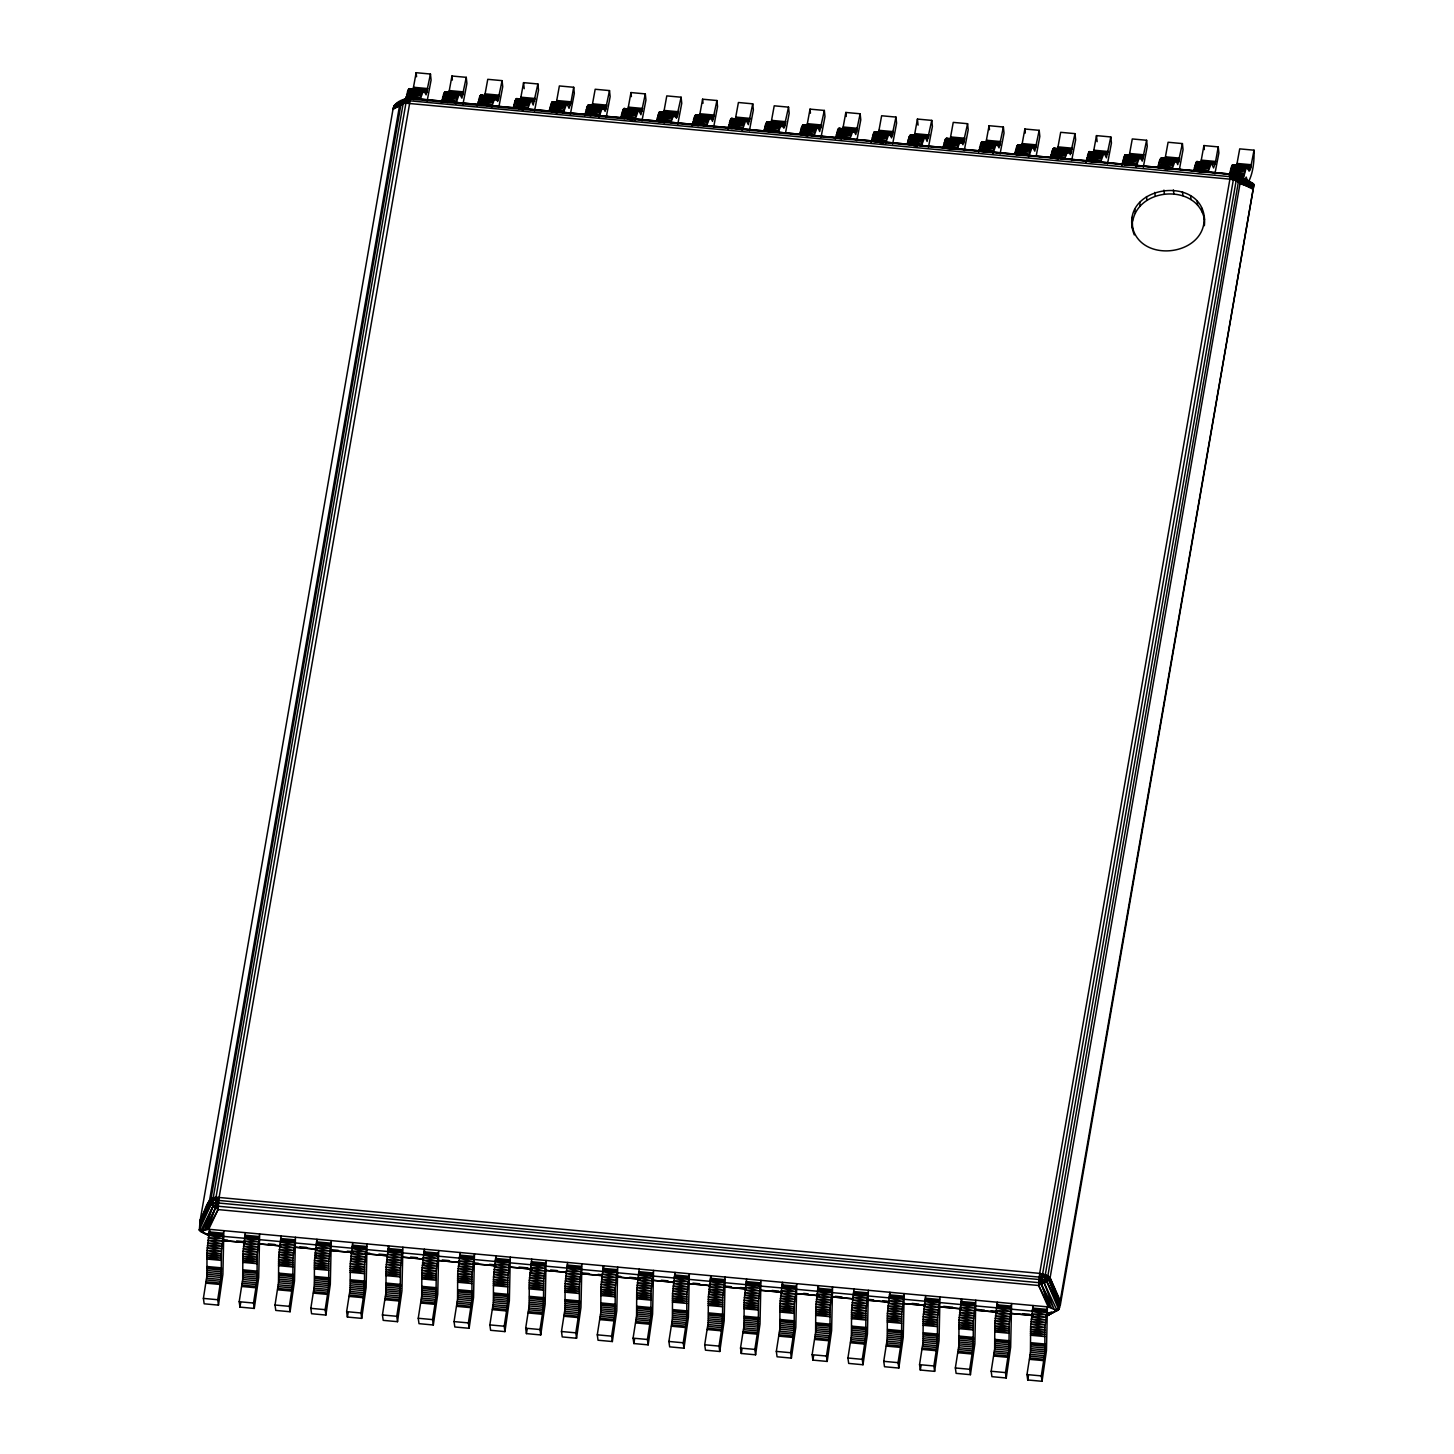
<?xml version="1.0" encoding="UTF-8"?>
<svg xmlns="http://www.w3.org/2000/svg" width="1454" height="1454" viewBox="0 0 1454 1454"><rect width="100%" height="100%" fill="white"/><g stroke="black" fill="none" stroke-linecap="round" stroke-linejoin="round"><path stroke-width="1.5" d="M218.482 1305.129L217.718 1299.731L221.208 1277.448L221.408 1251.403L223.843 1230.666L222.898 1274.322L218.482 1305.129L204.16 1303.802L203.396 1298.404L206.868 1276.121L207.05 1250.476L209.521 1229.339L210.212 1235.082M254.286 1308.436L253.523 1303.038L257.013 1280.756L257.213 1254.711L259.648 1233.992L258.703 1277.63L254.286 1308.436L239.965 1307.11L239.201 1301.712L242.691 1279.447L242.873 1253.784L245.326 1232.665M290.091 1311.744L289.346 1306.346L292.817 1284.082L293.017 1258.019L295.453 1237.299L294.508 1280.938L290.091 1311.744L275.769 1310.418L275.024 1305.02L278.496 1282.755L278.677 1257.092L281.131 1235.973M325.896 1315.052L325.151 1309.654L328.622 1287.39L328.822 1261.327L331.258 1240.607L330.312 1284.245L325.896 1315.052L311.574 1313.725L310.829 1308.346L314.3 1286.063L314.482 1260.418L316.936 1239.281L317.408 1243.115M361.701 1318.378L360.955 1312.98L364.427 1290.698L364.627 1264.653L367.062 1243.915L366.117 1287.572L361.701 1318.378L347.379 1317.051L346.634 1311.653L350.105 1289.371L350.287 1263.726L352.74 1242.588M397.524 1321.686L396.76 1316.288L400.232 1294.005L400.432 1267.961L402.885 1247.241L401.94 1290.879L397.524 1321.686L383.202 1320.359L382.438 1314.961L385.91 1292.697L386.092 1267.034L388.545 1245.914L389.018 1249.731M433.328 1324.994L432.565 1319.596L436.036 1297.331L436.255 1271.269L438.69 1250.549L437.745 1294.187L433.328 1324.994L419.006 1323.667L418.243 1318.269L421.715 1296.005L421.896 1270.342L424.368 1249.222L424.822 1253.039M469.133 1328.302L468.37 1322.904L471.859 1300.639L472.059 1274.576L474.495 1253.857L473.55 1297.495L469.133 1328.302L454.811 1326.975L454.048 1321.595L457.537 1299.313L457.701 1273.668L460.173 1252.53M504.938 1331.61L504.193 1326.23L507.664 1303.947L507.864 1277.902L510.299 1257.165L509.354 1300.803L504.938 1331.61L490.616 1330.301L489.853 1324.903L493.342 1302.62L493.524 1276.976L495.978 1255.838L496.432 1259.673M540.743 1334.936L539.997 1329.538L543.469 1307.255L543.669 1281.21L546.104 1260.473L545.159 1304.129L540.743 1334.936L526.421 1333.609L525.676 1328.211L529.147 1305.928L529.329 1280.283L531.782 1259.164M576.547 1338.243L575.802 1332.845L579.274 1310.581L579.474 1284.518L581.909 1263.799L580.964 1307.437L576.547 1338.243L562.225 1336.917L561.48 1331.519L564.952 1309.254L565.133 1283.591L567.587 1262.472M612.352 1341.551L611.607 1336.153L615.078 1313.889L615.278 1287.826L617.714 1267.106L616.787 1310.745L612.352 1341.551L598.03 1340.224L597.285 1334.827L600.756 1312.562L600.938 1286.917L603.392 1265.78L603.864 1269.615M648.175 1344.859L647.412 1339.479L650.883 1317.197L651.083 1291.134L653.537 1270.414L652.592 1314.053L648.175 1344.859L633.853 1343.551L633.09 1338.153L636.561 1315.87L636.743 1290.225L639.215 1269.088M683.98 1348.185L683.216 1342.787L686.688 1320.505L686.906 1294.46L689.341 1273.722L688.396 1317.379L683.98 1348.185L669.658 1346.858L668.895 1341.46L672.366 1319.178L672.548 1293.533L675.019 1272.414L675.474 1276.23M719.785 1351.493L719.021 1346.095L722.511 1323.831L722.711 1297.768L725.146 1277.048L724.201 1320.686L719.785 1351.493L705.463 1350.166L704.699 1344.768L708.189 1322.504L708.371 1296.841L710.824 1275.721L711.279 1279.538M755.589 1354.801L754.844 1349.403L758.316 1327.139L758.515 1301.076L760.951 1280.356L760.006 1323.994L755.589 1354.801L741.267 1353.474L740.522 1348.076L743.994 1325.812L744.175 1300.167L746.629 1279.029M791.394 1358.109L790.649 1352.729L794.12 1330.446L794.32 1304.383L796.756 1283.664L795.811 1327.302L791.394 1358.109L777.072 1356.782L776.327 1351.402L779.798 1329.12L779.98 1303.475L782.434 1282.337L782.906 1286.172M827.199 1361.435L826.454 1356.037L829.925 1333.754L830.125 1307.709L832.56 1286.972L831.615 1330.628L827.199 1361.435L812.877 1360.108L812.132 1354.71L815.603 1332.427L815.785 1306.783L818.238 1285.645L818.711 1289.48M863.004 1364.743L862.258 1359.345L865.73 1337.062L865.93 1311.017L868.365 1290.298L867.438 1333.936L863.004 1364.743L848.682 1363.416L847.936 1358.018L851.408 1335.753L851.59 1310.09L854.043 1288.971M898.826 1368.05L898.063 1362.652L901.535 1340.388L901.753 1314.325L904.188 1293.606L903.243 1337.244L898.826 1368.05L884.505 1366.724L883.741 1361.326L887.213 1339.061L887.394 1313.398L889.866 1292.279L890.557 1298.022M934.631 1371.358L933.868 1365.96L937.357 1343.696L937.557 1317.633L939.993 1296.913L939.048 1340.552L934.631 1371.358L920.309 1370.031L919.546 1364.652L923.017 1342.369L923.199 1316.724L925.671 1295.587M970.436 1374.684L969.673 1369.286L973.162 1347.004L973.362 1320.959L975.798 1300.221L974.852 1343.878L970.436 1374.684L956.114 1373.358L955.351 1367.96L958.84 1345.677L959.022 1320.032L961.476 1298.895L961.93 1302.729M1006.241 1377.992L1005.496 1372.594L1008.967 1350.312L1009.167 1324.267L1011.602 1303.547L1010.657 1347.186L1006.241 1377.992L991.919 1376.665L991.174 1371.267L994.645 1349.003L994.827 1323.34L997.28 1302.221L997.735 1306.037M1042.045 1381.3L1041.3 1375.902L1044.772 1353.638L1044.972 1327.575L1047.407 1306.855L1046.462 1350.493L1042.045 1381.3L1027.724 1379.973L1026.978 1374.575L1030.45 1352.311L1030.632 1326.648L1033.085 1305.528M1134.284 234.912C1115 183.967 1209.692 171.627 1204.366 225.697M1132.557 229.132L1132.266 217.246M1204.021 215.828C1207.874 256.013 1138.955 264.937 1132.103 225.297M1246.478 180.042L1231.12 174.116L1247.95 180.569L1231.52 174.189L410.937 98.29C404.048 98.29 394.143 101.816 392.98 109.432L200.252 1219.833L199.325 1230.011L200.525 1231.356L208.74 1229.266L218.064 1209.583L219.1 1197.478L410.537 98.2L1231.12 174.116L1247.95 180.569L1253.984 184.476L1060.329 1305.056L1058.712 1309.509L1045.644 1316.27L1058.712 1309.509L1253.984 184.476L1238.39 178.097L1234.082 175.025L1230.629 174.971L1039.683 1273.377L1038.647 1285.5L1048.189 1306.928L1057.094 1310.581L1046.971 1315.434L1054.205 1311.871M1236.863 176.643L1233.919 174.753L410.046 99.054L403.885 100.453L393.67 106.742L404.848 99.326L410.537 98.2L404.376 99.49L403.14 103.652L213.211 1197.896L212.92 1205.748L1038.701 1282.646L1041.555 1284.627L1053.823 1308.727L1044.354 1283.319L1044.863 1277.212L1236.863 176.643L1234.192 174.698M1252.367 188.911L1235.736 180.66L1236.318 176.225L1238.39 178.097L1240.008 183.64L1050.079 1277.884L1048.807 1279.811L1038.647 1285.5L218.064 1209.583L207.522 1229.248L215.283 1208.201L215.992 1197.442L405.92 103.179L407.356 98.381L410.937 98.29M1234.21 174.862L1042.136 1276.685L1041.555 1284.627L1049.57 1307.146L1038.647 1285.5M394.397 108.178L394.597 104.979L405.066 99.126L396.215 103.906M316.172 1256.747L316.3 1254.82M1233.792 174.898L1232.792 179.66L1235.736 180.66L1238.39 178.097L1253.33 185.53L1239.571 180.696L1236.027 176.843L1230.629 174.971L1238.79 179.587L1046.844 1281.665L1038.701 1282.646L1044.354 1283.319L1045.808 1274.922L1039.683 1273.377L219.1 1197.478C206.105 1194.934 205.596 1212.291 200.252 1219.833M203.324 1231.647L199.325 1230.011L211.048 1204.348L211.012 1198.823L400.94 104.579L401.577 101.962L405.066 99.126M423.714 1264.762L423.896 1262.817M710.188 1291.261L710.352 1289.316M211.012 1198.823L211.048 1204.348L218.064 1209.583M210.739 1200.677L200.07 1221.087L209.576 1200.15L211.393 1200.531L213.211 1197.896L212.884 1206.402L204.832 1229.648L215.283 1208.201L218.118 1206.747L211.048 1204.348L209.576 1200.15L399.505 105.888L403.976 100.199L410.046 99.054L404.975 99.181L403.14 103.652L392.98 109.432M1059.639 1299.331L1050.079 1277.884L1047.189 1277.848L1045.808 1274.922L1048.298 1276.285L1046.844 1281.665L1058.712 1309.509M531.328 1272.759L531.51 1271.014M1032.813 1317.379L1033.067 1315.543M239.965 1307.11L240.673 1302.82M347.379 1317.051L348.106 1312.762M526.421 1333.609L527.13 1329.319M633.853 1343.551L634.562 1339.261M741.267 1353.474L741.976 1349.203M812.877 1360.108L813.604 1355.819M920.309 1370.031L921.018 1365.76M1027.724 1379.973L1028.451 1375.684M1243.097 179.405L1246.551 166.483L1249.113 171.172L1250.24 169.827L1254.039 150.198L1239.717 148.871L1236.536 166.229M412.972 90.057L416.135 72.7L430.457 74.027L431.093 80.097L427.167 100.889M405.648 99.345L408.974 88.712L423.677 90.057L426.095 94.855L430.457 74.027M452.866 93.747L448.777 93.365L451.94 76.008L466.261 77.335L466.898 83.423L462.972 104.197M441.453 102.652L444.779 92.038L459.482 93.365L461.899 98.163L466.261 77.335M484.582 96.673L487.762 79.316L502.084 80.642L502.721 86.731L498.777 107.505M477.257 105.96L480.583 95.346L495.287 96.673L497.704 101.489L502.084 80.642M520.387 99.981L523.567 82.642L537.889 83.969L538.525 90.039L534.581 110.813M516.715 98.636L531.092 99.981L527.657 109.123L513.317 107.85L515.225 100.471L516.715 98.636L531.092 99.981L533.218 105.033L537.889 83.969M556.737 100.508L556.518 101.798L570.84 103.107L573.694 87.276L559.372 85.95L556.737 100.508L571.058 101.816M592.014 106.615L595.177 89.257L609.499 90.584L610.135 96.673L606.191 117.447M584.69 115.902L588.016 105.288L602.719 106.615L605.137 111.413L609.499 90.584M627.819 109.922L630.981 92.565L645.303 93.892L645.939 99.981L642.014 120.755M624.766 118.574L620.749 117.792L623.821 108.596L638.524 109.922L640.941 114.739L645.303 93.892M663.624 113.23L666.786 95.891L681.108 97.218L681.744 103.289L677.818 124.063M664.587 122.681L656.554 121.1L659.244 112.231L674.329 113.23L676.455 118.283L681.108 97.218M705.572 117.12L699.429 116.538L702.591 99.199L716.931 100.526L717.549 106.596L713.623 127.389M692.104 125.844L695.43 115.211L710.134 116.538L712.551 121.354L716.931 100.526M735.233 119.864L738.414 102.507L752.736 103.834L753.372 109.922L749.428 130.696M727.909 129.152L731.235 118.519L745.938 119.864L748.356 124.662L752.736 103.834M771.038 123.172L774.219 105.815L788.541 107.142L789.177 113.23L785.633 132.369M767.367 121.827L781.743 123.172L778.308 132.314L763.986 131.042L765.876 123.663L767.367 121.827L781.743 123.172L783.87 128.206L788.541 107.142M806.843 126.48L810.023 109.141L824.345 110.449L824.981 116.538L821.037 137.312M803.19 125.135L817.548 126.48L814.113 135.622L799.791 134.35L801.681 126.971L803.19 125.135L817.548 126.48L819.692 131.514L824.345 110.449M846.755 130.169L842.666 129.788L845.828 112.449L860.15 113.775L860.786 119.846L856.842 140.638M835.341 139.093L838.667 128.461L853.371 129.788L855.788 134.604L860.15 113.775M878.47 133.114L881.633 115.757L895.955 117.083L896.591 123.154L892.665 143.946M871.146 142.401L874.472 131.769L889.176 133.114L891.593 137.912L895.955 117.083M914.275 136.422L917.438 119.064L931.76 120.391L932.396 126.48L928.47 147.254M910.604 135.077L924.98 136.422L921.545 145.545L907.205 144.291L909.113 136.912L910.604 135.077L924.98 136.422L927.107 141.456L931.76 120.391M956.223 140.293L950.08 139.729L953.242 122.39L967.582 123.699L968.2 129.788L964.275 150.562M951.043 149.18L943.01 147.599L945.7 138.73L960.785 139.729L962.911 144.764L967.582 123.699M985.885 143.037L989.065 125.698L1003.387 127.025L1004.023 133.096L1000.079 153.888M978.56 152.343L981.886 141.71L996.59 143.037L999.007 147.854L1003.387 127.025M1021.689 146.363L1024.87 129.006L1039.192 130.333L1039.828 136.403L1036.284 155.56M1018.654 155.015L1014.638 154.215L1017.709 145.018L1032.395 146.363L1034.812 151.161L1039.192 130.333M1057.494 149.671L1060.675 132.314L1074.997 133.641L1075.633 139.729L1071.689 160.503M1058.476 159.104L1050.442 157.541L1053.132 148.671L1068.217 149.671L1070.344 154.706L1074.997 133.641M1097.406 153.361L1093.317 152.979L1096.48 135.622L1110.801 136.949L1111.438 143.037L1107.512 163.811M1085.993 162.266L1089.319 151.652L1104.022 152.979L1106.439 157.795L1110.801 136.949M1129.122 156.287L1132.284 138.948L1146.606 140.275L1147.242 146.345L1143.317 167.119M1121.797 165.592L1125.123 154.96L1139.827 156.287L1142.244 161.103L1146.606 140.275M1164.927 159.595L1168.089 142.256L1182.411 143.582L1183.047 149.653L1179.521 168.809M1161.255 158.25L1175.632 159.613L1172.197 168.737L1157.857 167.464L1159.765 160.085L1161.255 158.25L1175.632 159.613L1177.758 164.647L1182.411 143.582M1201.277 160.122L1201.04 161.412L1215.362 162.739L1218.234 146.89L1203.912 145.564L1201.277 160.122L1215.599 161.449M455.774 103.979L459.482 93.365L447.414 92.42M491.579 107.287L495.287 96.673L480.911 95.328M599.012 117.229L602.719 106.615L588.343 105.27M634.816 120.537L638.524 109.922L624.148 108.577M742.231 130.478L745.938 119.864L731.562 118.519M885.468 143.728L889.176 133.114L874.799 131.751M992.882 153.67L996.59 143.037L982.213 141.692M1028.687 156.977L1032.395 146.363L1017.709 145.018L1031.704 146.6L1017.327 145.345L1031.304 147.199L1016.909 146L1030.922 147.999L1016.528 146.836L1030.541 149.053L1016.146 147.926L1030.104 150.471L1015.71 149.38L1029.668 152.161L1015.274 151.107L1029.232 154.088L1014.892 152.87L1028.959 155.487L1014.638 154.215M1136.119 166.919L1139.827 156.287L1125.451 154.942M1229.212 175.516L1232.556 164.902L1247.241 166.229L1232.556 164.902L1246.551 166.483L1232.156 165.229L1246.151 167.065L1231.756 165.865L1245.769 167.882L1231.374 166.719L1245.369 168.918L1230.993 167.792L1244.951 170.336L1230.557 169.246L1244.515 172.026L1230.12 170.99L1244.079 173.971L1229.739 172.753L1243.806 175.371L1229.466 174.098L1243.534 176.843L1235.355 176.098M549.139 111.158L552.211 101.962L566.896 103.307L569.041 108.341L570.84 103.107M1201.713 172.354L1193.661 170.79L1196.733 161.594L1211.436 162.921L1213.563 167.955L1215.362 162.739M413.936 99.49L405.902 97.909L420.242 99.181L423.677 90.057L409.301 88.694M563.461 112.431L566.896 103.307L552.211 101.962L566.206 103.543L551.829 102.289L565.806 104.143L551.411 102.943L565.424 104.942L551.03 103.779L565.043 105.997L550.648 104.87L564.606 107.396L550.212 106.324L564.17 109.086L549.776 108.05L563.734 111.031L549.394 109.813L563.461 112.431L551.175 111.34M656.554 121.1L670.894 122.372L674.329 113.23L659.952 111.885M698.393 125.589L692.358 124.408L706.699 125.68L710.134 116.538L695.757 115.193M841.612 138.839L835.596 137.657L849.918 138.93L853.371 129.788L838.994 128.443M943.01 147.599L957.35 148.871L960.785 139.729L946.409 138.384M1050.442 157.541L1064.764 158.795L1068.217 149.671L1053.841 148.326M1092.281 162.03L1086.247 160.849L1100.587 162.121L1104.022 152.979L1091.954 152.034M1208.001 172.045L1211.436 162.921L1196.733 161.594L1210.746 163.157L1196.351 161.903L1210.328 163.757L1195.951 162.557L1209.964 164.556L1195.57 163.393L1209.564 165.611L1195.188 164.484L1209.146 167.028L1194.752 165.938L1208.71 168.719L1194.316 167.664L1208.274 170.645L1193.934 169.446L1208.001 172.045L1193.661 170.79M570.386 114.139L574.33 93.347L573.694 87.276M1214.926 173.753L1218.87 152.979L1218.234 146.89M1244.842 179.696L1246.223 177.079L1247.405 180.769M400.94 104.579L402.576 100.78L394.107 105.724M402.576 100.78L393.18 108.45L399.505 105.888L401.976 102.489L403.14 103.652L405.92 103.179L407.938 98.272L403.194 101.035M1239.571 180.696L1240.008 183.64L1252.566 187.857L1239.571 180.696L1252.821 186.875M1048.879 1312.671L1051.678 1312.526L1048.043 1315.47L1048.988 1313.18M1050.515 1313.816L1051.133 1312.108M1132.721 221.081C1139.154 186.475 1198.041 183.876 1204.494 219.663M1046.317 1315.107L1051.605 1312.453L1050.842 1313.107M202.688 1230.338L212.884 1206.402L212.448 1204.821M206.214 1229.357L215.283 1208.201L215.992 1197.442L213.375 1200.295L211.393 1200.531M199.87 1222.65L209.903 1202.204L1038.919 1279.502L1048.807 1279.811L1048.298 1276.285L1050.079 1277.884L1059.457 1300.458L1048.807 1279.811L1038.919 1279.502L1041.646 1281.901M209.394 1235.646L200.525 1231.356L212.884 1206.402L218.118 1206.747M1059.203 1308.764L1048.043 1315.47L1048.643 1314.416M211.048 1204.348L199.598 1225.813L209.903 1202.204L218.336 1203.603L215.392 1205.475M199.325 1230.011L199.98 1228.957M1045.044 1281.828L1038.701 1282.646M213.375 1200.295L215.883 1200.259L219.1 1197.478M215.61 1202.658L218.663 1200.422L1047.189 1277.848M1046.862 1315.107L1050.242 1312.689M1056.004 1310.163L1059.639 1307.746M393.398 107.56L401.249 103.034M401.976 102.489L404.103 101.416L405.92 103.179L1229.611 179.115L1232.956 177.243L1239.371 181.441L1238.226 182.023L1237.772 179.805M1048.843 1314.979L1045.88 1316.052M407.938 98.272L399.105 102.616L401.631 101.962M1235.591 178.315L1232.792 179.66L1229.611 179.115M1248.35 182.113C1253.312 172.862 1254.311 160.503 1254.039 150.198M404.103 101.416L409.537 100.78L1230.102 176.679L1233.337 175.861M407.665 98.327L410.537 98.2M415.935 89.875L423.968 90.33L409.901 89.53M447.723 92.965L459.773 93.656L447.468 92.456M493.524 96.764L481.219 95.582L491.561 96.727M525.367 99.926L531.382 100.271L517.315 99.472M557.155 103.016L567.205 103.579L553.138 102.78M588.943 106.087L603.01 106.887L588.634 105.506L597.121 106.851M638.815 110.213L624.457 108.832L630.782 109.759M668.586 113.176L674.62 113.521L660.552 112.721M698.374 116.138L710.424 116.829L696.066 115.448M732.162 119.337L746.229 120.137L731.871 118.755L738.305 119.919M772.001 122.881L767.676 122.081L782.034 123.463L778.017 123.226M809.805 126.316L817.857 126.771L803.789 125.971M839.594 129.279L853.916 130.606M889.466 133.386L875.108 132.005L883.432 133.041M919.237 136.367L925.271 136.712L911.204 135.913M982.813 142.528L994.881 143.219L982.522 141.947L991.01 143.292M1028.669 146.418L1032.685 146.636L1018.327 145.255L1022.653 146.072M1060.457 149.489L1068.508 149.962L1054.441 149.162M1138.064 156.378L1125.759 155.196L1136.101 156.341M1171.906 159.667L1175.922 159.885L1161.855 159.086M1201.676 162.63L1211.727 163.193L1197.66 162.394M1233.465 165.72L1247.532 166.519L1233.174 165.138L1241.661 166.465M215.883 1200.259L218.663 1200.422M245.526 1238.354L208.558 1235.082L222.589 1238.572L208.213 1237.645L222.262 1241.207L207.886 1240.298L221.971 1243.861L207.613 1242.952L221.753 1246.296L207.395 1245.406L221.571 1248.75L207.213 1247.841L221.408 1251.403L207.05 1250.476L221.281 1253.948L206.959 1253.003L221.226 1256.129L206.904 1255.166L221.208 1258.255L206.886 1257.201L221.244 1260.382L206.922 1259.055M617.877 1272.795L652.592 1276.03L638.506 1273.213L652.828 1274.467L638.76 1271.65L653.082 1272.977M782.615 1288.026L745.684 1284.773L759.697 1288.262L745.32 1287.335L759.37 1290.898L745.011 1289.971L759.097 1293.551L744.721 1292.642L758.861 1295.987L744.503 1295.078L758.679 1298.422L744.321 1297.513L758.515 1301.076L744.175 1300.167L758.406 1303.62L744.066 1302.675L758.334 1305.819L744.012 1304.856L758.316 1307.928L743.994 1306.892L758.352 1310.054L744.03 1308.727M597.231 115.557L584.944 114.484L590.96 115.666M620.749 117.792L635.089 119.064L621.003 116.447L635.362 117.665L621.403 114.684L635.78 115.72L621.821 112.939L636.216 114.03L622.257 111.485L636.652 112.612L622.639 110.413L637.034 111.576L623.021 109.559L637.415 110.758L623.439 108.923L637.815 110.177L623.821 108.596L638.197 109.886M423.35 90.021L408.974 88.712L422.969 90.293L408.592 89.039L422.569 90.893L408.192 89.694L422.187 91.693L407.811 90.53L421.805 92.747L407.411 91.62L421.369 94.165L406.993 93.074L420.933 95.855L406.557 94.801L420.515 97.781L406.175 96.564L420.242 99.181M459.155 93.329L444.779 92.038L458.792 93.601L444.397 92.365L458.373 94.201L443.997 93.001L457.992 95.001L443.615 93.856L457.61 96.055L443.216 94.928L457.174 97.473L442.798 96.382L456.756 99.163L442.361 98.109L456.32 101.089L441.98 99.89L456.047 102.489L441.707 101.235L447.741 102.416M494.978 96.655L480.583 95.346L494.596 96.927L480.202 95.673L494.178 97.527L479.802 96.309L493.815 98.327L479.42 97.164L493.415 99.363L479.038 98.236L492.997 100.78L478.602 99.69L492.561 102.471L478.166 101.435L492.124 104.415L477.784 103.198L491.852 105.815L477.512 104.543L481.528 105.324M530.783 99.962L516.406 98.654L530.401 100.235L516.006 98.981L530.001 100.835L515.607 99.617L529.619 101.635L515.225 100.471L529.22 102.671L514.843 101.562L528.802 104.088L514.407 103.016L528.365 105.778L513.971 104.743L527.929 107.723L513.589 106.505L527.657 109.123M602.392 106.578L588.016 105.288L602.011 106.851L587.634 105.597L601.611 107.451L587.216 106.251L601.229 108.25L586.834 107.087L600.847 109.304L586.453 108.178L600.411 110.722L586.017 109.632L599.975 112.412L585.598 111.358L599.557 114.339L585.199 113.139L599.266 115.738M674.002 113.212L659.625 111.903L673.62 113.485L659.244 112.231L673.22 114.084L658.844 112.867L672.838 114.884L658.462 113.721L672.457 115.92L658.062 114.811L672.021 117.338L657.644 116.265L671.603 119.028L657.208 117.992L671.166 120.973L656.826 119.755L670.894 122.372M709.806 116.52L695.43 115.211L709.443 116.793L695.048 115.538L709.025 117.392L694.648 116.193L708.643 118.192L694.267 117.029L708.262 119.228L693.867 118.119L707.825 120.646L693.449 119.573L707.407 122.336L693.013 121.3L706.971 124.281L692.631 123.063L706.699 125.68M745.629 119.828L731.235 118.519L745.248 120.1L730.853 118.846L744.83 120.7L730.453 119.501L744.466 121.5L730.072 120.337L744.066 122.554L729.69 121.427L743.648 123.972L729.254 122.881L743.212 125.662L728.817 124.608L742.776 127.588L728.436 126.371L742.503 128.988L728.163 127.734L732.18 128.515M781.434 123.136L767.058 121.845L781.052 123.426L766.658 122.172L780.653 124.008L766.258 122.808L780.271 124.826L765.876 123.663L779.871 125.862L765.495 124.735L779.453 127.28L765.058 126.189L779.017 128.97L764.622 127.916L778.581 130.915L764.241 129.697L778.308 132.314M817.239 126.462L802.862 125.153L816.857 126.734L802.481 125.48L816.457 127.334L802.063 126.116L816.076 128.134L801.681 126.971L815.694 129.17L801.299 128.043L815.258 130.587L800.863 129.515L814.822 132.278L800.427 131.242L814.404 134.222L800.045 133.005L814.113 135.622M853.044 129.769L838.667 128.461L852.662 130.042L838.286 128.788L852.262 130.642L837.867 129.442L851.88 131.442L837.486 130.278L851.499 132.478L837.104 131.369L851.063 133.895L836.668 132.823L850.626 135.585L836.25 134.55L850.208 137.53L835.85 136.312L849.918 138.93M888.848 133.077L874.472 131.769L888.467 133.35L874.09 132.096L888.067 133.95L873.672 132.75L887.685 134.749L873.291 133.586L887.303 135.804L872.909 134.677L886.867 137.221L872.491 136.131L886.431 138.912L872.055 137.857L886.013 140.838L871.673 139.62L885.74 142.238L871.4 140.983L875.417 141.765M924.653 136.385L910.277 135.095L924.271 136.676L909.895 135.422L923.872 137.258L909.495 136.058L923.49 138.075L909.113 136.912L923.108 139.111L908.714 137.985L922.672 140.529L908.296 139.439L922.254 142.219L907.859 141.165L921.818 144.146L907.478 142.946L921.545 145.545M960.476 139.711L946.081 138.403L960.094 139.984L945.7 138.73L959.676 140.584L945.3 139.366L959.295 141.383L944.918 140.22L958.913 142.419L944.518 141.292L958.495 143.837L944.1 142.746L958.059 145.527L943.664 144.491L957.623 147.472L943.282 146.254L957.35 148.871M996.281 143.019L981.886 141.71L995.899 143.292L981.505 142.038L995.499 143.891L981.105 142.692L995.118 144.691L980.723 143.528L994.718 145.727L980.341 144.618L994.3 147.145L979.905 146.072L993.864 148.835L979.469 147.799L993.427 150.78L979.087 149.562L993.155 152.179L978.815 150.907L984.849 152.088M1067.89 149.635L1053.514 148.344L1067.509 149.907L1053.132 148.671L1067.109 150.507L1052.714 149.308L1066.727 151.307L1052.332 150.162L1066.345 152.361L1051.951 151.234L1065.909 153.779L1051.515 152.688L1065.473 155.469L1051.078 154.415L1065.055 157.395L1050.697 156.196L1064.764 158.795M1103.695 152.961L1089.319 151.652L1103.313 153.233L1088.937 151.979L1102.914 153.833L1088.519 152.615L1102.532 154.633L1088.137 153.47L1102.15 155.669L1087.756 154.542L1101.714 157.087L1087.319 155.996L1101.278 158.777L1086.901 157.741L1100.86 160.722L1086.501 159.504L1100.587 162.121M1139.5 156.269L1125.123 154.96L1139.118 156.541L1124.742 155.287L1138.718 157.141L1124.324 155.941L1138.337 157.941L1123.96 156.778L1137.955 158.977L1123.56 157.868L1137.519 160.394L1123.142 159.322L1137.083 162.085L1122.706 161.049L1136.664 164.029L1122.324 162.812L1136.392 165.429L1122.052 164.157L1126.068 164.938M1175.305 159.576L1160.928 158.268L1174.941 159.849L1160.546 158.595L1174.523 160.449L1160.147 159.249L1174.141 161.249L1159.765 160.085L1173.76 162.303L1159.365 161.176L1173.323 163.702L1158.947 162.63L1172.905 165.392L1158.511 164.357L1172.469 167.337L1158.129 166.119L1172.197 168.737M413.518 87.258L427.839 88.585M449.322 90.566L463.644 91.893M485.127 93.874L499.449 95.201M520.932 97.182L535.254 98.508M592.541 103.816L606.863 105.142M628.364 107.123L642.686 108.45M664.169 110.431L678.491 111.758M699.974 113.757L714.296 115.066M735.779 117.065L750.1 118.392M771.583 120.373L785.905 121.7M807.388 123.681L821.71 125.008M843.193 126.989L857.533 128.315M879.016 130.315L893.338 131.642M914.82 133.623L929.142 134.949M950.625 136.93L964.947 138.257M986.43 140.238L1000.752 141.565M1022.235 143.564L1036.557 144.891M1058.039 146.872L1072.361 148.199M1093.862 150.18L1108.184 151.507M1129.667 153.488L1143.989 154.815M1165.472 156.814L1179.794 158.123M1237.081 163.43L1251.403 164.756M413.281 88.549L427.603 89.875M449.086 91.856L463.408 93.183M484.891 95.164L499.213 96.491M520.696 98.472L535.017 99.799M592.323 105.106L606.645 106.433M628.128 108.414L642.45 109.741M663.933 111.722L678.255 113.049M699.737 115.048L714.059 116.356M735.542 118.356L749.864 119.682M771.347 121.663L785.687 122.99M807.17 124.971L821.492 126.298M842.975 128.279L857.297 129.606M878.779 131.605L893.101 132.932M914.584 134.913L928.906 136.24M950.389 138.221L964.711 139.548M986.194 141.529L1000.516 142.855M1022.017 144.855L1036.339 146.182M1057.821 148.163L1072.143 149.489M1093.626 151.47L1107.948 152.797M1129.431 154.778L1143.753 156.105M1165.236 158.104L1179.557 159.413M1236.845 164.72L1251.167 166.047M416.044 90.112L424.223 90.857M447.759 93.038L460.027 94.165M481.51 96.164L487.653 96.727M525.512 100.235L531.655 100.799M557.227 103.161L567.46 104.106M624.747 109.413L628.837 109.795M668.731 113.485L674.874 114.048M698.411 116.229L706.589 116.974M776.163 123.408L782.307 123.99M809.914 126.534L818.111 127.298M875.399 132.587L879.488 132.968M919.382 136.658L925.526 137.221M959.295 140.347L951.098 139.602L961.076 140.02L946.718 138.639M1018.636 145.836L1022.725 146.218M1028.85 146.781L1032.958 147.163M1060.566 149.726L1068.763 150.471M1100.478 153.415L1090.246 152.47L1104.313 153.27L1091.99 152.088M1126.05 155.778L1132.193 156.341M1172.088 160.031L1176.177 160.413M1201.749 162.775L1209.946 163.539M417.062 90.421L427.294 91.366M459.01 94.31L463.099 94.692M494.814 97.618L498.904 98M526.53 100.544L534.708 101.307M558.245 103.488L570.513 104.615M602.229 107.56L606.336 107.941M635.998 110.686L642.141 111.249M667.713 113.612L677.946 114.557M709.661 117.483L713.75 117.865M745.466 120.809L749.555 121.191M777.181 123.735L785.36 124.499M808.897 126.68L821.165 127.807M852.88 130.733L856.988 131.114M886.649 133.859L892.792 134.422M920.418 136.985L928.597 137.748M960.312 140.674L964.402 141.056M996.117 143.982L1000.207 144.364M1027.833 146.927L1036.011 147.672M1061.602 150.053L1071.834 150.998M1103.55 153.924L1107.639 154.306M1139.354 157.232L1143.444 157.614M1171.07 160.176L1179.249 160.921M1200.731 162.921L1206.875 163.484M1210.964 163.866L1215.053 164.247M1246.769 167.174L1250.858 167.555M422.896 92.184L427.003 92.565M494.524 98.817L498.613 99.181M601.938 108.741L606.027 109.123M673.547 115.375L677.655 115.757M709.37 118.683L713.46 119.064M780.98 125.298L785.069 125.68M852.589 131.932L856.679 132.314M888.394 135.24L892.502 135.622M960.022 141.874L964.111 142.238M995.826 145.182L999.916 145.564M1067.436 151.798L1071.525 152.179M1139.045 158.431L1143.153 158.813M1174.868 161.739L1178.958 162.121M1246.478 168.373L1250.567 168.737M494.196 99.89L498.286 100.271M673.22 116.447L677.328 116.829M780.653 126.389L784.742 126.771M959.695 142.946L963.784 143.328M1067.109 152.888L1071.198 153.27M208.74 1229.266L1048.189 1306.928M223.389 1233.228L209.067 1231.901L223.153 1234.719L208.813 1233.465L222.916 1236.282M259.212 1236.536L244.872 1235.209L258.957 1238.026L244.617 1236.772L258.721 1239.59L244.381 1238.408L258.394 1241.898L244.018 1240.971L258.067 1244.515L243.709 1243.606L257.794 1247.187L243.418 1246.278L257.558 1249.622L243.2 1248.713L257.376 1252.058L243.018 1251.149L257.213 1254.711L242.873 1253.784L257.104 1257.256L242.763 1256.311L257.031 1259.455L242.709 1258.492L257.013 1261.563L242.691 1260.527L257.049 1263.69L242.727 1262.363M295.017 1239.844L280.695 1238.517L294.762 1241.352L280.422 1240.08L294.526 1242.897L280.186 1241.716L294.199 1245.206L279.822 1244.279L293.872 1247.823L279.513 1246.914L293.599 1250.495L279.223 1249.586L293.363 1252.93L279.004 1252.021L293.181 1255.365L278.823 1254.457L293.017 1258.019L278.677 1257.092L292.908 1260.563L278.568 1259.618L292.836 1262.763L278.514 1261.799L292.817 1264.871L278.496 1263.835L292.854 1266.997L278.532 1265.671M330.821 1243.17L316.499 1241.843L330.567 1244.66L316.245 1243.406L330.331 1246.223L315.991 1245.024L330.003 1248.513L315.627 1247.587L329.676 1251.149L315.318 1250.222L329.404 1253.802L315.045 1252.894L329.186 1256.238L314.827 1255.329L328.986 1258.673L314.646 1257.765L328.822 1261.327L314.482 1260.418L328.713 1263.871L314.373 1262.944L328.64 1266.071L314.318 1265.107L328.622 1268.179L314.3 1267.143L328.659 1270.305L314.337 1268.978M366.626 1246.478L352.304 1245.151L366.372 1247.968L352.05 1246.714L366.135 1249.531L351.795 1248.332L365.808 1251.821L351.45 1250.894L365.499 1254.457L351.123 1253.53L365.208 1257.11L350.85 1256.201L364.99 1259.546L350.632 1258.655L364.79 1261.981L350.45 1261.091L364.627 1264.653L350.287 1263.726L364.518 1267.197L350.178 1266.252L364.463 1269.378L350.123 1268.415L364.445 1271.505L350.123 1270.451L364.463 1273.631L350.141 1272.305M402.431 1249.786L388.109 1248.459L402.176 1251.276L387.854 1250.022L401.94 1252.839L387.6 1251.64L401.631 1255.129L387.255 1254.22L401.304 1257.765L386.928 1256.856L401.013 1260.436L386.655 1259.527L400.795 1262.872L386.437 1261.963L400.595 1265.307L386.255 1264.398L400.432 1267.961L386.092 1267.034L400.323 1270.505L385.982 1269.56L400.268 1272.686L385.928 1271.741L400.25 1274.813L385.928 1273.777L400.268 1276.939L385.946 1275.612M438.236 1253.094L423.914 1251.767L437.999 1254.602L423.659 1253.33L437.745 1256.147L423.405 1254.966L437.436 1258.455L423.059 1257.528L437.109 1261.072L422.732 1260.164L436.818 1263.744L422.46 1262.835L436.6 1266.18L422.242 1265.271L436.418 1268.615L422.06 1267.706L436.255 1271.269L421.896 1270.342L436.127 1273.813L421.787 1272.868L436.073 1276.012L421.751 1275.049L436.055 1278.121L421.733 1277.085L436.091 1280.247L421.769 1278.92M474.04 1256.401L459.718 1255.093L473.804 1257.91L459.464 1256.638L473.568 1259.455L459.21 1258.273L473.241 1261.763L458.864 1260.836L472.913 1264.398L458.537 1263.471L472.623 1267.052L458.264 1266.143L472.405 1269.487L458.046 1268.579L472.223 1271.923L457.865 1271.014L472.059 1274.576L457.701 1273.668L471.932 1277.121L457.61 1276.194L471.878 1279.32L457.556 1278.357L471.859 1281.428L457.537 1280.392L471.896 1283.555L457.574 1282.228M509.863 1259.727L495.541 1258.401L509.609 1261.218L495.269 1259.964L509.373 1262.781L495.032 1261.581L509.045 1265.071L494.669 1264.144L508.718 1267.706L494.36 1266.779L508.446 1270.36L494.069 1269.451L508.209 1272.795L493.851 1271.905L508.028 1275.231L493.669 1274.322L507.864 1277.902L493.524 1276.976L507.755 1280.447L493.415 1279.502L507.682 1282.628L493.36 1281.665L507.664 1284.754L493.342 1283.7L507.7 1286.863L493.379 1285.554M545.668 1263.035L531.346 1261.708L545.414 1264.526L531.073 1263.272L545.177 1266.089L530.837 1264.889L544.85 1268.379L530.474 1267.47L544.523 1271.014L530.165 1270.105L544.25 1273.668L529.874 1272.777L544.014 1276.121L529.656 1275.213L543.832 1278.557L529.474 1277.648L543.669 1281.21L529.329 1280.283L543.56 1283.755L529.22 1282.81L543.487 1285.936L529.165 1284.991L543.469 1288.062L529.147 1287.026L543.505 1290.189L529.183 1288.862M581.473 1266.343L567.151 1265.016L581.218 1267.852L566.896 1266.579L580.982 1269.397L566.642 1268.215L580.655 1271.705L566.278 1270.778L580.346 1274.322L565.969 1273.413L580.055 1276.994L565.697 1276.085L579.837 1279.429L565.479 1278.52L579.637 1281.865L565.297 1280.956L579.474 1284.518L565.133 1283.591L579.364 1287.063L565.024 1286.118L579.31 1289.262L564.97 1288.299L579.292 1291.37L564.97 1290.334L579.31 1293.497L564.988 1292.17M617.278 1269.651L602.956 1268.342L617.023 1271.159L602.701 1269.887L616.787 1272.704L602.447 1271.523L616.478 1275.013L602.101 1274.086L616.151 1277.648L601.774 1276.721L615.86 1280.302L601.502 1279.393L615.642 1282.737L601.284 1281.828L615.442 1285.172L601.102 1284.264L615.278 1287.826L600.938 1286.917L615.169 1290.37L600.829 1289.444L615.115 1292.57L600.775 1291.606L615.097 1294.678L600.775 1293.642L615.115 1296.804L600.793 1295.478M688.887 1276.285L674.565 1274.958L688.651 1277.775L674.311 1276.521L688.396 1279.338L674.056 1278.139L688.087 1281.628L673.711 1280.701L687.76 1284.264L673.384 1283.355L687.469 1286.917L673.111 1286.027L687.251 1289.353L672.893 1288.462L687.07 1291.806L672.711 1290.898L686.906 1294.46L672.548 1293.533L686.779 1297.004L672.457 1296.059L686.724 1299.185L672.402 1298.24L686.706 1301.312L672.384 1300.258L686.742 1303.438L672.42 1302.112M724.692 1279.593L710.37 1278.266L724.456 1281.083L710.115 1279.829L724.219 1282.646L709.861 1281.465L723.892 1284.954L709.516 1284.027L723.565 1287.572L709.207 1286.663L723.274 1290.243L708.916 1289.334L723.056 1292.679L708.698 1291.77L722.874 1295.114L708.516 1294.205L722.711 1297.768L708.371 1296.841L722.583 1300.312L708.262 1299.367L722.529 1302.511L708.207 1301.548L722.511 1304.62L708.189 1303.584L722.547 1306.746L708.225 1305.419M760.515 1282.901L746.193 1281.574L760.26 1284.409L745.92 1283.137L760.024 1285.954M796.319 1286.227L781.998 1284.9L796.065 1287.717L781.725 1286.463L795.829 1289.28L781.489 1288.08L795.502 1291.57L781.125 1290.643L795.174 1294.205L780.816 1293.278L794.902 1296.859L780.525 1295.95L794.684 1299.294L780.325 1298.386L794.484 1301.73L780.126 1300.821L794.32 1304.383L779.98 1303.475L794.211 1306.946L779.871 1306.001L794.138 1309.127L779.817 1308.164L794.12 1311.235L779.798 1310.199L794.157 1313.362L779.835 1312.035M832.124 1289.534L817.802 1288.208L831.87 1291.025L817.548 1289.771L831.633 1292.588L817.293 1291.388L831.306 1294.878L816.93 1293.951L830.997 1297.513L816.621 1296.604L830.707 1300.167L816.348 1299.258L830.488 1302.602L816.13 1301.712L830.289 1305.056L815.948 1304.147L830.125 1307.709L815.785 1306.783L830.016 1310.254L815.676 1309.309L829.961 1312.435L815.621 1311.472L829.943 1314.561L815.621 1313.507L829.961 1316.688L815.639 1315.361M867.929 1292.842L853.607 1291.515L867.674 1294.333L853.353 1293.079L867.438 1295.896L853.098 1294.714L867.129 1298.204L852.753 1297.277L866.802 1300.821L852.426 1299.912L866.511 1303.493L852.153 1302.584L866.293 1305.928L851.935 1305.02L866.093 1308.364L851.753 1307.455L865.93 1311.017L851.59 1310.09L865.821 1313.562L851.481 1312.617L865.766 1315.761L851.426 1314.798L865.748 1317.869L851.426 1316.833L865.766 1319.996L851.444 1318.669M903.734 1296.15L889.412 1294.823L903.497 1297.659L889.157 1296.386L903.243 1299.204L888.903 1298.022L902.934 1301.512L888.558 1300.585L902.607 1304.129L888.23 1303.22L902.316 1306.801L887.958 1305.892L902.098 1309.236L887.74 1308.327L901.916 1311.672L887.558 1310.763L901.753 1314.325L887.394 1313.398L901.625 1316.87L887.285 1315.925L901.571 1319.069L887.231 1318.106L901.553 1321.177L887.231 1320.141L901.589 1323.304L887.249 1321.977M939.538 1299.476L925.217 1298.149L939.302 1300.966L924.962 1299.712L939.048 1302.53L924.708 1301.33L938.739 1304.82L924.362 1303.893L938.412 1307.455L924.035 1306.528L938.121 1310.109L923.763 1309.2L937.903 1312.544L923.544 1311.635L937.721 1314.979L923.363 1314.071L937.557 1317.633L923.199 1316.724L937.43 1320.177L923.108 1319.251L937.376 1322.377L923.054 1321.413L937.357 1324.485L923.036 1323.449L937.394 1326.611L923.072 1325.285M975.361 1302.784L961.021 1301.457L975.107 1304.274L960.767 1303.02L974.871 1305.837L960.531 1304.638L974.543 1308.127L960.167 1307.201L974.216 1310.763L959.858 1309.836L973.944 1313.416L959.567 1312.508L973.707 1315.852L959.349 1314.961L973.526 1318.287L959.167 1317.397L973.362 1320.959L959.022 1320.032L973.235 1323.504L958.913 1322.558L973.18 1325.684L958.858 1324.721L973.162 1327.811L958.84 1326.757L973.199 1329.937L958.877 1328.611M1011.166 1306.092L996.844 1304.765L1010.912 1307.582L996.572 1306.328L1010.675 1309.145L996.335 1307.946L1010.348 1311.435L995.972 1310.527L1010.021 1314.071L995.663 1313.162L1009.748 1316.742L995.372 1315.834L1009.512 1319.178L995.154 1318.269L1009.33 1321.613L994.972 1320.705L1009.167 1324.267L994.827 1323.34L1009.058 1326.811L994.718 1325.866L1008.985 1328.992L994.663 1328.047L1008.967 1331.119L994.645 1330.083L1009.003 1333.245L994.681 1331.919M1046.971 1309.4L1032.649 1308.073L1046.716 1310.908L1032.376 1309.636L1046.48 1312.453L1032.14 1311.272L1046.153 1314.761L1031.777 1313.834L1045.826 1317.379L1031.468 1316.47L1045.553 1320.05L1031.195 1319.141L1045.335 1322.486L1030.977 1321.577L1045.135 1324.921L1030.795 1324.012L1044.972 1327.575L1030.632 1326.648L1044.863 1330.119L1030.523 1329.174L1044.79 1332.318L1030.468 1331.355L1044.772 1334.427L1030.45 1333.391L1044.808 1336.553L1030.486 1335.226M259.066 1239.608L281.64 1241.698M295.18 1242.952L315.482 1244.824M331.294 1246.296L351.595 1248.168M367.389 1249.622L389.963 1251.712M401.249 1252.766L423.805 1254.838M437.345 1256.092L459.918 1258.183M475.712 1259.655L496.014 1261.527M509.554 1262.781L532.128 1264.871M545.668 1266.125L568.223 1268.197M581.764 1269.451L602.083 1271.341M653.973 1276.139L674.292 1278.011M687.833 1279.266L710.388 1281.356M723.928 1282.61L746.502 1284.7M796.156 1289.28L818.711 1291.37M832.251 1292.624L854.825 1294.714M868.365 1295.968L888.667 1297.84M904.461 1299.313L924.78 1301.185M940.574 1302.639L960.876 1304.529M976.67 1305.983L996.99 1307.855M1010.53 1309.109L1033.085 1311.199M223.062 1239.68L227.587 1240.098M236.62 1240.934L243.4 1241.571M268.245 1243.861L275.024 1244.497M299.869 1246.787L306.649 1247.423M331.494 1249.713L338.273 1250.349M347.306 1251.185L351.813 1251.603M365.372 1252.857L369.898 1253.275M378.931 1254.111L385.71 1254.729M410.555 1257.038L417.334 1257.655M442.18 1259.946L448.959 1260.582M473.804 1262.872L478.33 1263.29M489.616 1264.344L494.142 1264.762M518.987 1267.052L528.02 1267.888M550.612 1269.978L557.391 1270.614M582.236 1272.904L589.015 1273.54M598.048 1274.376L602.574 1274.794M616.114 1276.049L620.64 1276.467M629.673 1277.303L636.452 1277.921M661.297 1280.229L668.077 1280.847M692.922 1283.155L699.701 1283.773M724.546 1286.081L731.326 1286.699M740.359 1287.535L744.884 1287.953M771.983 1290.461L778.762 1291.079M803.608 1293.388L808.133 1293.806M835.232 1296.314L842.011 1296.932M866.857 1299.24L873.636 1299.858M882.687 1300.694L887.194 1301.112M912.04 1303.42L918.819 1304.038M943.664 1306.346L952.715 1307.182M975.289 1309.272L984.34 1310.109M991.101 1310.726L995.626 1311.144M1022.725 1313.653L1029.505 1314.289M222.153 1240.462L244.745 1242.552M258.303 1243.806L280.895 1245.896M294.453 1247.15L317.027 1249.24M330.585 1250.495L353.177 1252.585M366.735 1253.839L387.055 1255.711M402.867 1257.183L423.205 1259.055M439.017 1260.527L459.355 1262.399M472.895 1263.653L495.487 1265.743M509.045 1266.997L531.637 1269.088M545.195 1270.342L565.515 1272.214M581.327 1273.686L601.665 1275.558M617.477 1277.03L640.069 1279.12M651.356 1280.156L673.947 1282.246M687.506 1283.5L710.097 1285.59M725.909 1287.063L746.229 1288.935M759.788 1290.189L782.379 1292.279M795.938 1293.533L818.529 1295.623M832.07 1296.877L852.407 1298.749M868.22 1300.221L888.558 1302.093M904.37 1303.566L924.689 1305.438M938.248 1306.692L960.84 1308.782M974.398 1310.036L996.99 1312.126M1010.53 1313.38L1033.122 1315.47M222.571 1240.535L245.163 1242.625M258.721 1243.879L279.041 1245.769M294.853 1247.223L315.191 1249.113M331.003 1250.567L353.595 1252.657M364.881 1253.711L387.473 1255.802M401.031 1257.056L423.623 1259.146M439.435 1260.6L459.773 1262.49M473.313 1263.744L495.905 1265.834M509.463 1267.088L532.055 1269.16M545.613 1270.414L565.933 1272.305M581.745 1273.759L602.083 1275.649M617.895 1277.103L638.215 1278.993M651.774 1280.247L674.365 1282.337M687.924 1283.591L710.515 1285.681M724.056 1286.935L744.393 1288.807M760.206 1290.28L780.544 1292.152M796.356 1293.624L818.947 1295.714M832.488 1296.968L852.826 1298.84M866.384 1300.094L888.976 1302.184M904.788 1303.638L925.107 1305.528M938.666 1306.783L961.258 1308.873M974.816 1310.127L997.408 1312.217M1010.948 1313.471L1031.286 1315.343M636.598 1298.804L650.919 1300.112L636.579 1296.95L650.901 1298.004L636.579 1294.914L650.919 1295.877L636.634 1292.751L650.974 1293.696L636.743 1290.225L651.083 1291.134L636.907 1287.572L651.265 1288.48L637.088 1285.154L651.447 1286.045L637.306 1282.701L651.665 1283.609L637.579 1280.029L651.955 1280.956L637.906 1277.394L652.283 1278.32L638.251 1274.831M207.231 1266.525L221.553 1267.852M243.036 1269.833L257.358 1271.159M278.859 1273.141L293.181 1274.467M314.664 1276.448L328.986 1277.775M350.469 1279.774L364.79 1281.101M386.273 1283.082L400.595 1284.409M422.078 1286.39L436.4 1287.717M457.883 1289.698L472.205 1291.025M493.688 1293.024L508.009 1294.333M529.51 1296.332L543.832 1297.659M565.315 1299.64L579.637 1300.966M601.12 1302.948L615.442 1304.274M636.925 1306.274L651.247 1307.582M672.729 1309.581L687.051 1310.908M708.534 1312.889L722.856 1314.216M744.339 1316.197L758.661 1317.524M780.162 1319.505L794.484 1320.832M815.967 1322.831L830.289 1324.158M851.771 1326.139L866.093 1327.466M887.576 1329.447L901.898 1330.774M923.381 1332.755L937.703 1334.081M959.186 1336.081L973.508 1337.407M994.99 1339.388L1009.33 1340.715M1030.813 1342.696L1045.135 1344.023M207.268 1267.561L221.59 1268.888M243.072 1270.869L257.394 1272.195M278.877 1274.195L293.199 1275.521M314.682 1277.503L329.004 1278.829M350.487 1280.81L364.827 1282.137M386.31 1284.118L400.632 1285.445M422.114 1287.444L436.436 1288.771M457.919 1290.752L472.241 1292.079M493.724 1294.06L508.046 1295.387M529.529 1297.368L543.851 1298.695M565.333 1300.694L579.655 1302.021M601.156 1304.002L615.478 1305.329M636.961 1307.31L651.283 1308.636M672.766 1310.617L687.088 1311.944M708.571 1313.943L722.892 1315.252M744.375 1317.251L758.697 1318.578M780.18 1320.559L794.502 1321.886M815.985 1323.867L830.307 1325.194M851.808 1327.193L866.13 1328.502M887.612 1330.501L901.934 1331.828M923.417 1333.809L937.739 1335.135M959.222 1337.117L973.544 1338.443M995.027 1340.424L1009.349 1341.751M1030.831 1343.75L1045.153 1345.077M207.268 1268.706L221.59 1270.033M243.072 1272.014L257.394 1273.341M278.877 1275.34L293.217 1276.648M314.7 1278.648L329.022 1279.974M350.505 1281.955L364.827 1283.282M386.31 1285.263L400.632 1286.59M422.114 1288.589L436.436 1289.898M457.919 1291.897L472.241 1293.224M493.724 1295.205L508.046 1296.532M529.547 1298.513L543.869 1299.84M565.352 1301.821L579.673 1303.148M601.156 1305.147L615.478 1306.474M636.961 1308.455L651.283 1309.781M672.766 1311.762L687.088 1313.089M708.571 1315.07L722.892 1316.397M744.375 1318.396L758.697 1319.723M780.198 1321.704L794.52 1323.031M816.003 1325.012L830.325 1326.339M851.808 1328.32L866.13 1329.647M887.612 1331.646L901.934 1332.954M923.417 1334.954L937.739 1336.281M959.222 1338.262L973.544 1339.588M995.027 1341.569L1009.367 1342.896M1030.85 1344.895L1045.172 1346.204M207.231 1270.523L221.553 1271.85M243.036 1273.831L257.376 1275.158M278.859 1277.139L293.181 1278.466M314.664 1280.465L328.986 1281.792M350.469 1283.773L364.79 1285.1M386.273 1287.081L400.595 1288.408M422.078 1290.389L436.4 1291.715M457.883 1293.715L472.205 1295.023M493.688 1297.023L508.028 1298.349M529.51 1300.33L543.832 1301.657M565.315 1303.638L579.637 1304.965M601.12 1306.964L615.442 1308.273M636.925 1310.272L651.247 1311.599M672.729 1313.58L687.051 1314.907M708.534 1316.888L722.856 1318.215M744.357 1320.196L758.679 1321.522M780.162 1323.522L794.484 1324.848M815.967 1326.83L830.289 1328.156M851.771 1330.137L866.093 1331.464M887.576 1333.445L901.898 1334.772M923.381 1336.771L937.703 1338.098M959.186 1340.079L973.508 1341.406M995.009 1343.387L1009.33 1344.714M1030.813 1346.695L1045.135 1348.022M207.159 1272.432L221.481 1273.759M242.963 1275.758L257.285 1277.085M278.768 1279.066L293.09 1280.392M314.573 1282.373L328.895 1283.7M350.378 1285.681L364.7 1287.008M386.182 1289.007L400.504 1290.334M422.005 1292.315L436.327 1293.642M457.81 1295.623L472.132 1296.95M493.615 1298.931L507.937 1300.258M529.42 1302.257L543.741 1303.566M565.224 1305.565L579.546 1306.892M601.029 1308.873L615.351 1310.199M636.834 1312.18L651.174 1313.507M672.657 1315.506L686.979 1316.815M708.462 1318.814L722.783 1320.141M744.266 1322.122L758.588 1323.449M780.071 1325.43L794.393 1326.757M815.876 1328.738L830.198 1330.065M851.68 1332.064L866.002 1333.391M887.485 1335.372L901.825 1336.699M923.308 1338.68L937.63 1340.006M959.113 1341.987L973.435 1343.314M994.918 1345.313L1009.24 1346.64M1030.722 1348.621L1045.044 1349.948M207.031 1274.267L221.353 1275.594M242.836 1277.575L257.158 1278.902M278.641 1280.883L292.963 1282.21M314.464 1284.209L328.786 1285.518M350.269 1287.517L364.59 1288.844M386.073 1290.825L400.395 1292.152M421.878 1294.133L436.2 1295.459M457.683 1297.441L472.005 1298.767M493.488 1300.767L507.809 1302.093M529.292 1304.074L543.632 1305.401M565.115 1307.382L579.437 1308.709M600.92 1310.69L615.242 1312.017M636.725 1314.016L651.047 1315.343M672.53 1317.324L686.851 1318.651M708.334 1320.632L722.656 1321.959M744.139 1323.94L758.461 1325.266M779.944 1327.266L794.284 1328.574M815.767 1330.574L830.089 1331.9M851.571 1333.881L865.893 1335.208M887.376 1337.189L901.698 1338.516M923.181 1340.515L937.503 1341.824M958.986 1343.823L973.308 1345.15M994.79 1347.131L1009.112 1348.458M1030.613 1350.439L1044.935 1351.766M206.868 1276.121L221.208 1277.448M242.691 1279.447L257.013 1280.756M278.496 1282.755L292.817 1284.082M314.3 1286.063L328.622 1287.39M350.105 1289.371L364.427 1290.698M385.91 1292.697L400.232 1294.005M421.715 1296.005L436.036 1297.331M457.537 1299.313L471.859 1300.639M493.342 1302.62L507.664 1303.947M529.147 1305.928L543.469 1307.255M564.952 1309.254L579.274 1310.581M600.756 1312.562L615.078 1313.889M636.561 1315.87L650.883 1317.197M672.366 1319.178L686.688 1320.505M708.189 1322.504L722.511 1323.831M743.994 1325.812L758.316 1327.139M779.798 1329.12L794.12 1330.446M815.603 1332.427L829.925 1333.754M851.408 1335.753L865.73 1337.062M887.213 1339.061L901.535 1340.388M923.017 1342.369L937.357 1343.696M958.84 1345.677L973.162 1347.004M994.645 1349.003L1008.967 1350.312M1030.45 1352.311L1044.772 1353.638M206.668 1278.175L220.99 1279.502M242.473 1281.483L256.795 1282.81M278.277 1284.791L292.599 1286.118M314.082 1288.117L328.404 1289.444M349.887 1291.425L364.209 1292.751M385.71 1294.732L400.032 1296.059M421.515 1298.04L435.837 1299.367M457.319 1301.366L471.641 1302.693M493.124 1304.674L507.446 1306.001M528.929 1307.982L543.251 1309.309M564.734 1311.29L579.056 1312.617M600.538 1314.616L614.86 1315.943M636.361 1317.924L650.683 1319.251M672.166 1321.232L686.488 1322.558M707.971 1324.539L722.293 1325.866M743.776 1327.865L758.097 1329.174M779.58 1331.173L793.902 1332.5M815.385 1334.481L829.707 1335.808M851.19 1337.789L865.53 1339.116M887.013 1341.115L901.335 1342.424M922.817 1344.423L937.139 1345.75M958.622 1347.731L972.944 1349.058M994.427 1351.039L1008.749 1352.365M1030.232 1354.346L1044.554 1355.673M206.45 1279.974L220.772 1281.283M242.255 1283.282L256.576 1284.609M278.059 1286.59L292.381 1287.917M313.864 1289.898L328.186 1291.225M349.669 1293.206L363.991 1294.533M385.474 1296.532L399.795 1297.859M421.278 1299.84L435.6 1301.166M457.101 1303.148L471.423 1304.474M492.906 1306.455L507.228 1307.782M528.711 1309.781L543.033 1311.108M564.515 1313.089L578.837 1314.416M600.32 1316.397L614.642 1317.724M636.125 1319.705L650.447 1321.032M671.93 1323.031L686.27 1324.34M707.753 1326.339L722.075 1327.666M743.557 1329.647L757.879 1330.973M779.362 1332.954L793.684 1334.281M815.167 1336.281L829.489 1337.589M850.972 1339.588L865.294 1340.915M886.776 1342.896L901.098 1344.223M922.599 1346.204L936.921 1347.531M958.404 1349.512L972.726 1350.839M994.209 1352.838L1008.531 1354.165M1030.014 1356.146L1044.335 1357.473M206.177 1281.81L220.499 1283.137M241.982 1285.136L256.304 1286.463M277.787 1288.444L292.109 1289.771M313.591 1291.752L327.913 1293.079M349.396 1295.06L363.718 1296.386M385.201 1298.386L399.523 1299.712M421.024 1301.694L435.346 1303.02M456.829 1305.001L471.151 1306.328M492.633 1308.309L506.955 1309.636M528.438 1311.635L542.76 1312.944M564.243 1314.943L578.565 1316.27M600.048 1318.251L614.37 1319.578M635.852 1321.559L650.174 1322.886M671.675 1324.885L685.997 1326.193M707.48 1328.193L721.802 1329.519M743.285 1331.5L757.607 1332.827M779.09 1334.808L793.411 1336.135M814.894 1338.116L829.216 1339.443M850.699 1341.442L865.021 1342.769M886.504 1344.75L900.844 1346.077M922.327 1348.058L936.649 1349.385M958.131 1351.366L972.453 1352.693M993.936 1354.692L1008.258 1356.019M1029.741 1358L1044.063 1359.326M205.941 1283.155L220.263 1284.482M241.746 1286.463L256.068 1287.79M277.569 1289.789L291.89 1291.097M313.373 1293.097L327.695 1294.424M349.178 1296.405L363.5 1297.731M384.983 1299.712L399.305 1301.039M420.788 1303.038L435.109 1304.347M456.592 1306.346L470.914 1307.673M492.397 1309.654L506.737 1310.981M528.22 1312.962L542.542 1314.289M564.025 1316.27L578.347 1317.597M599.83 1319.596L614.151 1320.923M635.634 1322.904L649.956 1324.23M671.439 1326.212L685.761 1327.538M707.244 1329.519L721.566 1330.846M743.049 1332.845L757.389 1334.172M778.871 1336.153L793.193 1337.48M814.676 1339.461L828.998 1340.788M850.481 1342.769L864.803 1344.096M886.286 1346.095L900.608 1347.404M922.09 1349.403L936.412 1350.73M957.895 1352.711L972.217 1354.037M993.718 1356.019L1008.04 1357.345M1029.523 1359.345L1043.845 1360.653M203.396 1298.404L217.718 1299.731M239.201 1301.712L253.523 1303.038M275.024 1305.02L289.346 1306.346M310.829 1308.346L325.151 1309.654M346.634 1311.653L360.955 1312.98M382.438 1314.961L396.76 1316.288M418.243 1318.269L432.565 1319.596M454.048 1321.595L468.37 1322.904M489.853 1324.903L504.193 1326.23M525.676 1328.211L539.997 1329.538M561.48 1331.519L575.802 1332.845M597.285 1334.827L611.607 1336.153M633.09 1338.153L647.412 1339.479M668.895 1341.46L683.216 1342.787M704.699 1344.768L719.021 1346.095M740.522 1348.076L754.844 1349.403M776.327 1351.402L790.649 1352.729M812.132 1354.71L826.454 1356.037M847.936 1358.018L862.258 1359.345M883.741 1361.326L898.063 1362.652M919.546 1364.652L933.868 1365.96M955.351 1367.96L969.673 1369.286M991.174 1371.267L1005.496 1372.594M1026.978 1374.575L1041.3 1375.902M209.431 1235.009L205.359 1233.919L209.285 1235.482M1230.102 176.679L1232.956 177.243M1163.891 168.646L1167.907 169.446M913.239 145.473L917.256 146.254M879.434 142.547L883.45 143.328M801.79 134.749L807.824 135.931M628.782 119.355L632.799 120.155M551.139 111.558L557.173 112.74M519.351 109.032L523.367 109.813M1231.12 174.116L1245.115 179.66M1250.313 181.695L1236.536 176.043L1252.766 183.131M202.997 1232.792L209.049 1235.282M1231.52 174.189L1243.879 179.478M200.525 1231.356L208.831 1234.991M407.084 99.435L409.537 100.78M406.702 100.817L409.028 103.216M1039.246 1276.321L1041.864 1279.084M1039.683 1273.377L1042.136 1276.685M1044.863 1277.212L1042.863 1273.922L1041.555 1284.627L1051.078 1307.582M1058.912 1306.31L1046.844 1281.665L1059.13 1303.475L1048.807 1279.811L1059.294 1301.839M1044.354 1283.319L1057.094 1310.581M1238.39 178.097L1238.79 179.587M1201.731 208.122L1202.204 211.939M1197.151 201.252L1197.605 205.069M1190.572 195.69L1191.044 199.525M1182.466 191.837L1182.938 195.654M1173.378 189.929L1173.851 193.764M1163.927 190.11L1164.4 193.945M1154.767 192.382L1155.221 196.199M1146.497 196.563L1146.97 200.379M1139.718 202.379L1140.172 206.214M1134.847 209.431L1135.32 213.265M1203.912 145.564L1204.33 149.617M1096.48 135.622L1097.116 141.71M1024.87 129.006L1025.288 133.059M989.065 125.698L989.483 129.751M917.438 119.064L918.074 125.153M845.828 112.449L846.246 116.502M810.023 109.141L810.441 113.194M702.591 99.199L703.027 103.252M630.981 92.565L631.399 96.618M523.567 82.642L524.203 88.712M451.94 76.008L452.376 80.061M416.135 72.7L416.571 76.753"/></g></svg>
